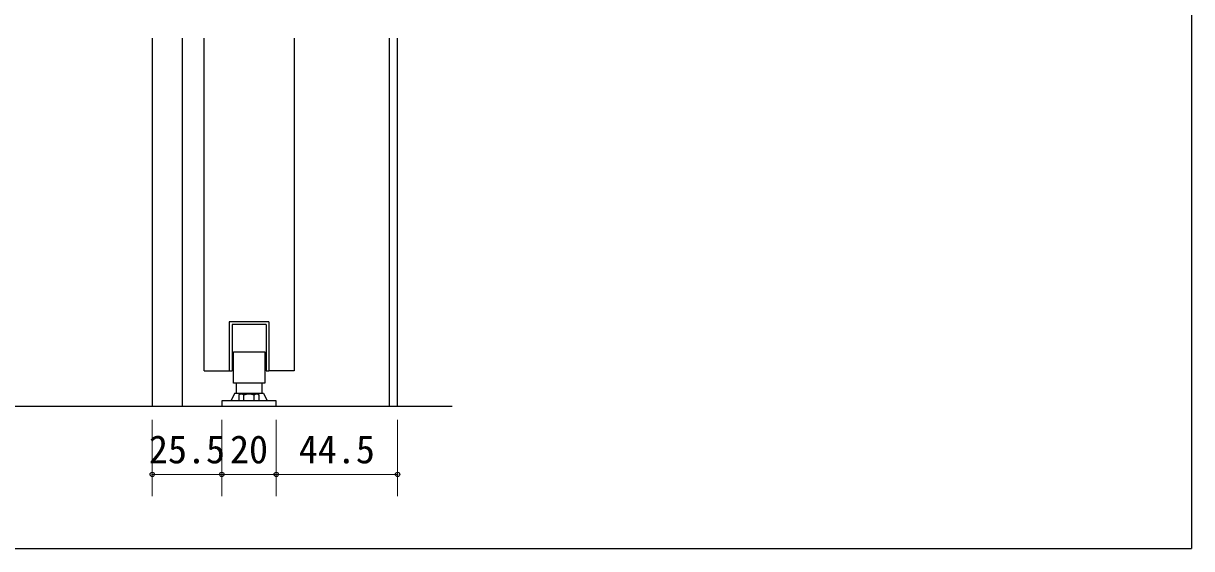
# Model space of a CAD drawing. Units: millimetres at full size; details may follow other scales. Extents: x -800 to 800, y -560 to 560.
# Drawn here: x -276.7 to 152, y -24 to 168.6 of the extents above; entities that cross this region are included whole.
import ezdxf
from ezdxf.enums import TextEntityAlignment as Align

# ---------------------------------------------------------------- set-up
doc = ezdxf.new("R2010")
doc.units = ezdxf.units.MM
doc.header["$LTSCALE"] = 4
doc.header["$PDMODE"] = 32
doc.header["$PDSIZE"] = 1.6
doc.layers.add('0-0', color=7, linetype='Continuous', lineweight=25)
doc.layers.add('2-0', color=7, linetype='Continuous', lineweight=25)
doc.styles.add('ＭＳ ゴシック', font='')
doc.styles.get('ＭＳ ゴシック').set_extended_font_data('MS Gothic')

msp = doc.modelspace()

# ---------------------------------------------------------------- linework, layer by layer
at = {"layer": '0-0'}
for p in [(152, 540), (-780, -24)]:
    msp.add_line(p, (152, -24), dxfattribs=at)
at = {"layer": '2-0'}
for p, q in [((-229.419, 163.203), (-229.419, 28.203)), ((-218.419, 163.203), (-218.419, 28.203)), ((-210.417, 41.2), (-210.417, 163.203)), ((-177.417, 163.203), (-177.417, 41.199)), ((-142.419, 28.203), (-142.419, 163.203)), ((-139.416, 28.203), (-139.416, 163.203)), ((-201.167, 59.202), (-201.167, 41.201)), ((-186.667, 59.202), (-201.167, 59.202)), ((-200.167, 58.201), (-200.167, 41.2)), ((-187.67, 58.201), (-200.167, 58.201)), ((-187.67, 58.201), (-187.67, 41.2)), ((-186.667, 59.202), (-186.667, 41.201)), ((-199.668, 36.701), (-199.668, 48.202)), ((-199.668, 48.2), (-188.165, 48.2)), ((-188.167, 48.2), (-188.167, 36.7)), ((-210.417, 41.2), (-201.167, 41.2)), ((-201.167, 41.2), (-200.166, 41.2)), ((-187.67, 41.2), (-186.666, 41.2)), ((-177.417, 41.2), (-186.667, 41.2)), ((-188.167, 36.701), (-199.669, 36.701)), ((-198.67, 36.701), (-198.67, 33.006)), ((-189.169, 36.701), (-189.169, 33.006)), ((-203.917, 30.201), (-203.917, 28.203)), ((-199.169, 33.005), (-200.59, 30.239)), ((-199.169, 33.005), (-188.666, 33.005)), ((-197.068, 32.701), (-197.673, 32.355)), ((-197.672, 32.354), (-197.672, 30.202)), ((-190.769, 32.701), (-197.068, 32.701)), ((-195.794, 32.354), (-195.921, 32.424)), ((-195.794, 30.201), (-195.794, 32.353)), ((-192.042, 32.354), (-191.916, 32.424)), ((-192.042, 30.201), (-192.042, 32.353)), ((-190.769, 32.701), (-190.164, 32.355)), ((-190.165, 30.201), (-190.165, 32.353)), ((-188.666, 33.005), (-187.227, 30.2)), ((-618.027, 28.203), (-119.416, 28.203)), ((-203.917, 28.203), (-183.916, 28.203))]:
    msp.add_line(p, q, dxfattribs=at)
at = {"layer": '2-0', "color": 4, "lineweight": 9}
for p, q in [((-229.419, -4.797), (-229.419, 23.203)), ((-203.917, -4.797), (-203.917, 23.203)), ((-183.915, -4.797), (-183.915, 23.203)), ((-139.416, -4.797), (-139.416, 23.203)), ((-229.419, 3.203), (-203.917, 3.203)), ((-203.917, 3.203), (-183.915, 3.203)), ((-183.915, 3.203), (-139.416, 3.203))]:
    msp.add_line(p, q, dxfattribs=at)
at = {"layer": '2-0'}
msp.add_lwpolyline([(-183.915, 28.203), (-183.915, 30.201), (-203.916, 30.201)], dxfattribs=at)
for centre, radius, start, end in [((-196.73, 31.012), 1.632, 114.49171, 120.02145), ((-196.733, 31.019), 1.625, 108.99531, 114.48991), ((-196.734, 31.021), 1.622, 103.5354, 108.99423), ((-196.734, 31.021), 1.623, 98.10664, 103.53491), ((-196.734, 31.02), 1.624, 92.69923, 98.10656), ((-196.734, 31.019), 1.625, 87.30064, 92.69936), ((-196.734, 31.018), 1.626, 81.89734, 87.30077), ((-196.734, 31.018), 1.626, 76.47669, 81.89728), ((-196.734, 31.016), 1.627, 71.02866, 76.47624), ((-196.735, 31.013), 1.631, 65.54753, 71.02764), ((-196.739, 31.005), 1.64, 60.03332, 65.54581), ((-193.909, 26.388), 6.257, 104.3533, 107.55151), ((-193.913, 26.406), 6.239, 101.15911, 104.35308), ((-193.916, 26.419), 6.225, 97.96852, 101.15894), ((-193.917, 26.429), 6.215, 94.78045, 97.96838), ((-193.918, 26.436), 6.209, 91.59361, 94.78034), ((-193.918, 26.44), 6.204, 88.4065, 91.5935), ((-193.918, 26.441), 6.203, 85.21762, 88.40639), ((-193.918, 26.441), 6.204, 82.02551, 85.21749), ((-193.919, 26.437), 6.208, 78.82889, 82.02536), ((-193.92, 26.429), 6.215, 75.62677, 78.82871), ((-193.923, 26.416), 6.228, 72.41854, 75.62654), ((-191.097, 31.003), 1.642, 114.462, 119.96724), ((-191.101, 31.013), 1.631, 108.98249, 114.46016), ((-191.103, 31.018), 1.626, 103.53261, 108.98132), ((-191.103, 31.02), 1.624, 98.10815, 103.53198), ((-191.103, 31.02), 1.623, 92.70072, 98.10791), ((-191.103, 31.02), 1.623, 87.29933, 92.70067), ((-191.103, 31.02), 1.623, 81.89209, 87.29928), ((-191.103, 31.02), 1.624, 76.46802, 81.89185), ((-191.104, 31.018), 1.626, 71.01868, 76.46739), ((-191.106, 31.013), 1.631, 65.53984, 71.01751), ((-191.11, 31.003), 1.642, 60.03276, 65.538)]:
    msp.add_arc(centre, radius, start, end, dxfattribs=at)
at = {"layer": '2-0', "color": 4}
for p in [(-229.419, 3.203), (-203.917, 3.203), (-183.915, 3.203), (-139.416, 3.203)]:
    msp.add_point(p, dxfattribs=at)

# ---------------------------------------------------------------- texts
at = {"layer": '2-0', "style": 'ＭＳ ゴシック'}
for s, p in [('25.5', (-230.668, 4.203)), ('20', (-200.916, 4.203)), ('44.5', (-175.666, 4.203))]:
    msp.add_text(s, height=10.26, dxfattribs=at).set_placement(p, align=Align.BOTTOM_LEFT)

doc.saveas('drawing.dxf')
